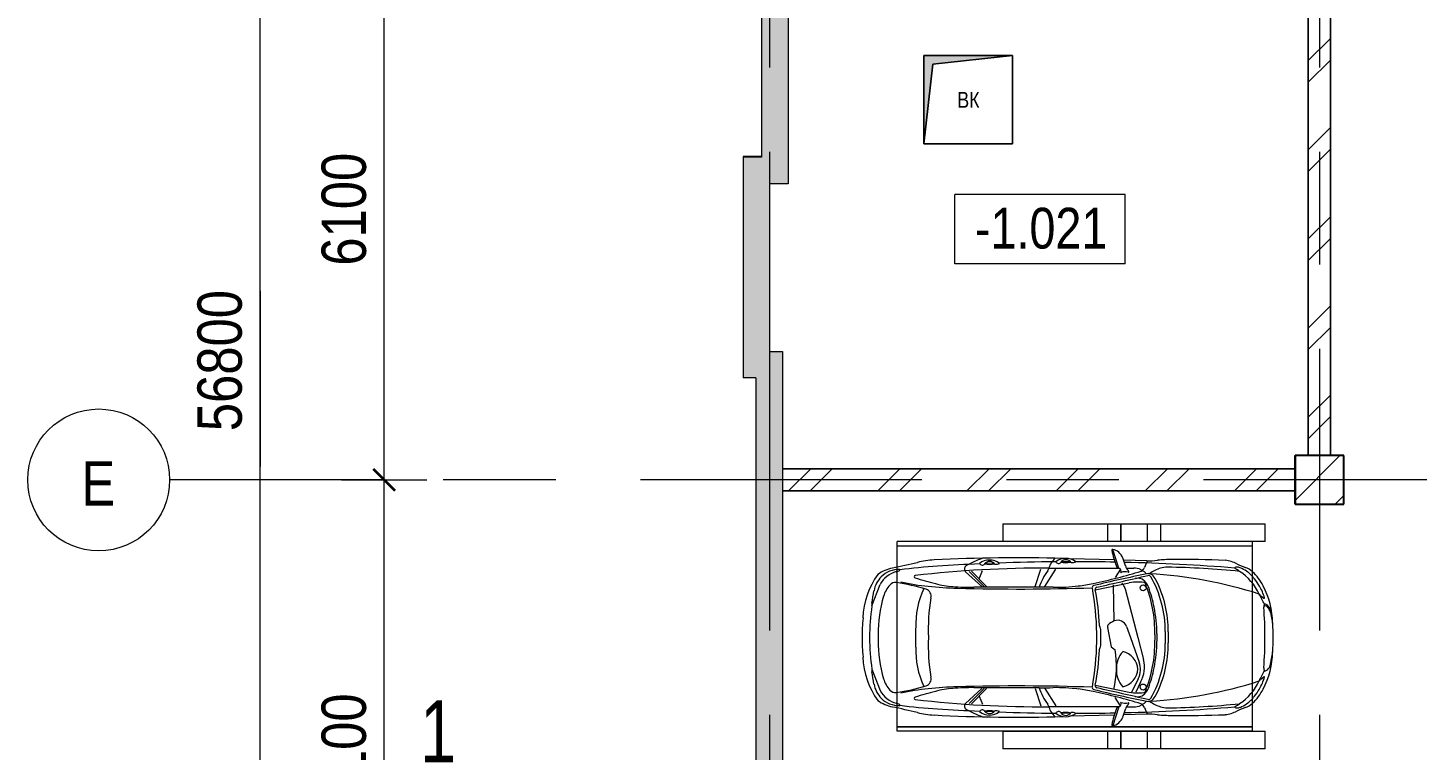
# Model space of a CAD drawing. Header units: millimetres. Extents: x 48966 to 155647, y -43515 to 30475.
# Drawn here: x 48966 to 64635, y -6733 to 1418 of the extents above; entities that cross this region are included whole.
import ezdxf

# ---------------------------------------------------------------- set-up
doc = ezdxf.new("R2010")
doc.units = ezdxf.units.MM
doc.linetypes.add('Осевые', pattern=[6350, 1270, -952.5, 3175, -952.5])
for name, color, linetype, lineweight in [('Колонны', 7, 'Continuous', 9), ('Колонны-1', 7, 'Continuous', 25), ('Марки помещений', 7, 'Continuous', 9), ('Обобщенные модели', 7, 'Continuous', 9), ('Общие ребра', 7, 'Continuous', 9), ('Оси', 7, 'Continuous', 9), ('Оси-1', 7, 'Continuous', 18), ('Оси-2', 7, 'Осевые', 9), ('Парковка', 7, 'Continuous', 9), ('Перекрытия', 7, 'Continuous', 9), ('Размеры', 7, 'Continuous', 9), ('Размеры-200', 7, 'Continuous', 9), ('Разрезы', 7, 'Continuous', 9), ('Стены-1', 7, 'Continuous', 18), ('Типовые аннотации', 7, 'Continuous', 9), ('Фундамент несущей конструкции', 7, 'Continuous', 9), ('Фундамент несущей конструкции-1', 7, 'Continuous', 18), ('Штриховка разреза', 7, 'Continuous', 9), ('Элементы узлов', 7, 'Continuous', 9), ('Элементы узлов-1', 7, 'Continuous', 5)]:
    doc.layers.add(name, color=color, linetype=linetype, lineweight=lineweight)
doc.layers.add('Обобщенные модели-1', color=7, linetype='Continuous', lineweight=9, true_color=0xffbc79)
doc.styles.add('Arial', font='arial.ttf', dxfattribs={"width": 0.8, "height": 180})
doc.styles.add('Arial Narrow', font='ARIALN.TTF', dxfattribs={"height": 500})
doc.styles.add('Arial Narrow_2', font='ARIALN.TTF', dxfattribs={"height": 460})
doc.styles.add('Arial_1', font='arial.ttf', dxfattribs={"width": 0.75, "height": 700})
doc.dimstyles.new('Диагональ_-_2_5_мм_Arial_narrow', dxfattribs={"dimscale": 304.8, "dimtxt": 511.715487, "dimasz": 0.787402, "dimexe": 1.574803, "dimexo": 0.0625, "dimgap": 0.19685, "dimtad": 1, "dimdec": 0, "dimzin": 0, "dimdsep": 46, "dimtxsty": 'Arial Narrow', "dimblk1": 'OBLIQUE', "dimblk2": 'OBLIQUE', "dimsah": 1, "dimcen": 0.09, "dimdle": 1.574803, "dimazin": 0, "dimtfac": 1, "dimtdec": 4, "dimtix": 1, "dimtmove": 0, "dimatfit": 3, "dimfxl": 1.574803, "dimfxlon": 1, "dimtvp": 1, "dimtolj": 1, "dimtzin": 0, "dimarcsym": 2})
doc.dimstyles.new('Диагональ_-_2_5_мм_Arial_narrow_1', dxfattribs={"dimscale": 304.8, "dimtxt": 511.715487, "dimasz": 0.787402, "dimexe": 1.574803, "dimexo": 0.0625, "dimgap": 0.19685, "dimtad": 1, "dimdec": 0, "dimzin": 0, "dimdsep": 46, "dimtxsty": 'Arial Narrow', "dimblk1": 'OBLIQUE', "dimblk2": 'OBLIQUE', "dimsah": 1, "dimcen": 0.09, "dimdle": 1.574803, "dimazin": 0, "dimtfac": 1, "dimtdec": 4, "dimtix": 1, "dimtmove": 1, "dimatfit": 3, "dimfxl": 1.574803, "dimfxlon": 1, "dimtvp": 1, "dimtolj": 1, "dimtzin": 0, "dimarcsym": 2})
pattern_1 = [(45, (0, 0), (-493.914, 493.914), []), (45, (493.9, 0), (-493.914, 493.914), [873.125, -174.625, 6.706, -167.919])]
pattern_2 = [(45, (0, 0), (-502.894, 502.894), []), (45, (0, 762), (-502.894, 502.894), [])]

# ---------------------------------------------------------------- blocks, each defined once
blk = doc.blocks.new('Стена наружная на отм_-10_450 - Стена наружная на отм_-10_450-507337-План -1-го этажа на отм_ -10_350')
at = {"layer": 'Фундамент несущей конструкции'}
h = blk.add_hatch(dxfattribs=at)
h.set_pattern_fill('FP_1', color=256, style=0, pattern_type=2)
h.set_pattern_definition(pattern_1)
h.paths.add_polyline_path([(150600, -31683), (149464, -28563), (149310, -28563), (139787, -2397), (139923, -2348), (136399, 7336), (136262, 7286), (133987, 13537), (133818, 13982), (133638, 14423), (133445, 14859), (133241, 15289), (133026, 15714), (132799, 16134), (132561, 16546), (132312, 16953), (132053, 17352), (131783, 17745), (131502, 18130), (131211, 18508), (131318, 18614), (131029, 18984), (130730, 19346), (130422, 19700), (130105, 20047), (129780, 20385), (129445, 20714), (129103, 21035), (128752, 21347), (128385, 21656), (128026, 21943), (127652, 22227), (127271, 22501), (126883, 22765), (126488, 23019), (126087, 23262), (125680, 23496), (125267, 23718), (124848, 23930), (124423, 24131), (123994, 24321), (123560, 24500), (123122, 24668), (122679, 24824), (122233, 24969), (121782, 25102), (121329, 25223), (120873, 25333), (120569, 25417), (120532, 25230), (120097, 25310), (119661, 25379), (119223, 25438), (118784, 25486), (118344, 25524), (117903, 25551), (117461, 25567), (117020, 25572), (109837, 25572), (109837, 25717), (100042, 25717), (100042, 25542), (86232, 25542), (86232, 25572), (61832, 25572), (61588, 25566), (61345, 25547), (61103, 25515), (60864, 25470), (60627, 25414), (60393, 25344), (60134, 25251), (59938, 25170), (59718, 25065), (59504, 24948), (59296, 24821), (59095, 24683), (58902, 24535), (58717, 24376), (58540, 24209), (58372, 24032), (58214, 23847), (58066, 23653), (57928, 23452), (57793, 23232), (57667, 22994), (57579, 22810), (57486, 22585), (57404, 22356), (57335, 22122), (57272, 21849), (57234, 21645), (57202, 21404), (57183, 21157), (57177, 20917), (57177, 20357), (57032, 20357), (57032, 15267), (57177, 15267), (57177, 13317), (57132, 13317), (57132, 5867), (57032, 5867), (57032, 2617), (57242, 2617), (57242, -43), (57032, -43), (57032, -2533), (57177, -2533), (57177, -21043), (57051, -21043), (57026, -21292), (57014, -21542), (57014, -21793), (57027, -22043), (57053, -22292), (57091, -22540), (57141, -22785), (57204, -23028), (57278, -23267), (57365, -23502), (57463, -23732), (57573, -23957), (57694, -24176), (57826, -24389), (57969, -24595), (58122, -24794), (58284, -24985), (58489, -25199), (58637, -25340), (58826, -25504), (59023, -25659), (59228, -25803), (59440, -25936), (59658, -26059), (59882, -26171), (59978, -25988), (74463, -30779), (74857, -30903), (75253, -31017), (75653, -31119), (76055, -31210), (76460, -31291), (76866, -31360), (77275, -31418), (77684, -31465), (78095, -31501), (78481, -31521), (78867, -31534), (79253, -31538), (91782, -31538), (91782, -31683), (108582, -31683), (108582, -31508), (142782, -31508), (142782, -31683), (148121, -31683)], flags=0)
h.paths.add_polyline_path([(146476, -31383), (143082, -31383), (143082, -31208), (108282, -31208), (108282, -31383), (92082, -31383), (92082, -31238), (79047, -31236), (78951, -31235), (78649, -31228), (78657, -31154), (77594, -31083), (77586, -31153), (77201, -31106), (76817, -31049), (76435, -30981), (76055, -30904), (75676, -30816), (75301, -30719), (74928, -30611), (74558, -30494), (59829, -25623), (59753, -25770), (59548, -25651), (59350, -25523), (59158, -25385), (58974, -25237), (58797, -25080), (58628, -24914), (58468, -24740), (58317, -24558), (58175, -24369), (58043, -24172), (57922, -23970), (57810, -23761), (57709, -23547), (57620, -23328), (57539, -23098), (57474, -22879), (57418, -22649), (57372, -22406), (57341, -22182), (57321, -21947), (57313, -21710), (57316, -21474), (57332, -21238), (57477, -21238), (57477, -2233), (57332, -2233), (57332, -343), (57542, -343), (57542, 2917), (57332, 2917), (57332, 13017), (57477, 13017), (57477, 15567), (57332, 15567), (57332, 20057), (57477, 20057), (57477, 20917), (57484, 21157), (57500, 21372), (57530, 21598), (57578, 21849), (57625, 22044), (57690, 22263), (57766, 22478), (57853, 22688), (57951, 22894), (58078, 23124), (58179, 23289), (58308, 23477), (58447, 23658), (58595, 23831), (58752, 23997), (58918, 24154), (59091, 24302), (59272, 24440), (59460, 24570), (59654, 24689), (59854, 24797), (60060, 24896), (60271, 24983), (60486, 25059), (60704, 25124), (60956, 25182), (61150, 25219), (61376, 25248), (61604, 25266), (61832, 25272), (85932, 25272), (85932, 25242), (100342, 25242), (100342, 25417), (109537, 25417), (109537, 25272), (117025, 25272), (117348, 25286), (117672, 25291), (117996, 25287), (118319, 25274), (118762, 25241), (118862, 25231), (119172, 25195), (119482, 25151), (119790, 25098), (120162, 25022), (120481, 24948), (120457, 24854), (120622, 24820), (121081, 24719), (121538, 24606), (121992, 24481), (122442, 24344), (122889, 24195), (123332, 24035), (123770, 23864), (124204, 23681), (124633, 23487), (125096, 23262), (125475, 23067), (125888, 22840), (126294, 22603), (126741, 22326), (127088, 22098), (127475, 21830), (127855, 21552), (128228, 21264), (128593, 20967), (128950, 20661), (129300, 20345), (129640, 20020), (130030, 19627), (130296, 19345), (130611, 18995), (130917, 18637), (130809, 18529), (131091, 18175), (131364, 17813), (131674, 17374), (131880, 17069), (132124, 16688), (132358, 16300), (132582, 15906), (132796, 15506), (132999, 15102), (133192, 14692), (133374, 14277), (133545, 13858), (133705, 13434), (136083, 6901), (136219, 6951), (139538, -2169), (139402, -2218), (149100, -28863), (149254, -28863), (150172, -31383), (148121, -31383)], flags=0)
at = {"layer": 'Фундамент несущей конструкции-1'}
for p, q in [((57242, 2417), (57242, -43)), ((57542, 2417), (57542, -343)), ((57242, -43), (57032, -43)), ((57032, -43), (57032, -2533)), ((57542, -343), (57332, -343)), ((57332, -343), (57332, -2233)), ((57332, -2233), (57477, -2233)), ((57477, -2233), (57477, -3683)), ((57177, -2533), (57032, -2533)), ((57177, -2533), (57177, -21043)), ((57477, -3683), (57477, -21238))]:
    blk.add_line(p, q, dxfattribs=at)
blk = doc.blocks.new('Колона монолитная98 - Колона монолитная-525631-План -1-го этажа на отм_ -10_350')
at = {"layer": 'Колонны'}
h = blk.add_hatch(dxfattribs=at)
h.set_pattern_fill('FP_1', color=256, style=0, pattern_type=2)
h.set_pattern_definition(pattern_1)
h.paths.add_polyline_path([(63257, -3958), (63807, -3958), (63807, -3408), (63257, -3408), (63257, -3736)], flags=0)
at = {"layer": 'Колонны-1'}
for p, q in [((63807, -3408), (63257, -3408)), ((63257, -3408), (63257, -3958)), ((63807, -3958), (63807, -3408)), ((63257, -3958), (63807, -3958))]:
    blk.add_line(p, q, dxfattribs=at)
blk = doc.blocks.new('170_ОтверстиеПрямоугольноеВертикальное - 170_ОтверстиеПрямоугольноеВертикальное-5689220-План -1-го этажа на отм_ -10_350')
at = {"layer": 'Обобщенные модели'}
for p, q in [((-499, -500), (-499, 500)), ((-499, 500), (499, 500)), ((499, 500), (499, -500)), ((499, -500), (-499, -500))]:
    blk.add_line(p, q, dxfattribs=at)
blk = doc.blocks.new('Прк_Свб_Механизированная парковка_Параллельная - Прк_Свб_Механизированная парковка_Параллельная-8455325-План -1-го этажа на отм_ -10_350')
at = {"layer": 'Парковка'}
for p, q in [((60, 300), (60, 1478)), ((260, 1478), (60, 1478)), ((260, 1478), (260, 300)), ((2400, 300), (2400, 1478)), ((2600, 1478), (2400, 1478)), ((2600, 1478), (2600, 300)), ((260, 1334), (310, 1334)), ((260, 1334), (260, -2672)), ((310, 1334), (2350, 1334)), ((310, -2672), (310, 1334)), ((310, -2672), (310, 1334)), ((2350, 1334), (2400, 1334)), ((2350, 1334), (2350, -2672)), ((2350, -2672), (2350, 1334)), ((2400, 1334), (2400, -2672)), ((60, 150), (60, 300)), ((60, 300), (260, 300)), ((260, 300), (260, 150)), ((2400, 150), (2400, 300)), ((2400, 300), (2600, 300)), ((2600, 300), (2600, 150)), ((60, -150), (60, 150)), ((60, 150), (260, 150)), ((60, 150), (260, 150)), ((260, 150), (260, -150)), ((2283, 0), (2284, 0)), ((2400, -150), (2400, 150)), ((2400, 150), (2600, 150)), ((2400, 150), (2600, 150)), ((2600, 150), (2600, -150)), ((60, -300), (60, -150)), ((260, -150), (60, -150)), ((60, -150), (260, -150)), ((260, -150), (260, -300)), ((2400, -300), (2400, -150)), ((2600, -150), (2400, -150)), ((2400, -150), (2600, -150)), ((2600, -150), (2600, -300)), ((60, -1478), (60, -300)), ((60, -300), (260, -300)), ((260, -300), (260, -1478)), ((2400, -1478), (2400, -300)), ((2400, -300), (2600, -300)), ((2600, -300), (2600, -1478)), ((60, -1478), (260, -1478)), ((2400, -1478), (2600, -1478)), ((310, -2672), (260, -2672)), ((2350, -2672), (310, -2672)), ((2400, -2672), (2350, -2672))]:
    blk.add_line(p, q, dxfattribs=at)
at = {"layer": 'Элементы узлов'}
for p, q in [((874, 1430), (899, 1465)), ((1812, 1430), (1787, 1465)), ((1277, 353), (1343, 353)), ((1281, 387), (1343, 387)), ((1343, 387), (1405, 387)), ((1343, 353), (1409, 353)), ((1303, 259), (1343, 259)), ((1311, 235), (1343, 235)), ((1343, 259), (1383, 259)), ((1343, 235), (1375, 235)), ((477, 144), (470, -117)), ((793, -99), (1343, 43)), ((1343, 43), (1593, 107)), ((1343, -40), (1622, 60)), ((1808, 48), (1964, -29)), ((1847, 74), (1961, 22)), ((2210, 144), (2216, -117)), ((562, -86), (561, -1)), ((572, -154), (666, -213)), ((807, -439), (727, -53)), ((1219, -84), (1343, -40)), ((1880, -439), (1960, -53)), ((2115, -154), (2021, -213)), ((2125, -86), (2125, -1)), ((562, -171), (349, -239)), ((468, -223), (454, -729)), ((1157, -222), (749, -232)), ((1230, -297), (1450, -256)), ((1450, -256), (1483, -211)), ((2124, -171), (2337, -239)), ((2219, -223), (2232, -729)), ((1343, -375), (1254, -375)), ((1433, -375), (1343, -375)), ((488, -716), (488, -820)), ((2199, -716), (2198, -820)), ((452, -798), (452, -800)), ((766, -1006), (572, -881)), ((1920, -1006), (2115, -881)), ((2234, -798), (2235, -800)), ((767, -1115), (571, -1050)), ((777, -1069), (777, -1807)), ((1910, -1069), (1910, -1807)), ((1920, -1115), (2116, -1050)), ((505, -1578), (509, -1682)), ((681, -1746), (589, -1709)), ((767, -1662), (596, -1831)), ((767, -1689), (598, -1860)), ((767, -1716), (601, -1899)), ((1920, -1662), (2090, -1831)), ((1920, -1689), (2088, -1860)), ((1920, -1716), (2086, -1899)), ((2005, -1746), (2097, -1709)), ((2181, -1578), (2177, -1682)), ((1343, -2460), (1236, -2460)), ((1451, -2460), (1343, -2460)), ((985, -2956), (744, -2863)), ((1310, -2884), (1343, -2884)), ((1343, -2884), (1376, -2884)), ((1701, -2956), (1942, -2863))]:
    blk.add_line(p, q, dxfattribs=at)
for centre in [(783, 103), (1903, 103)]:
    blk.add_circle(centre, 34.2, dxfattribs=at)
for centre, radius, start, end in [((1295, 496), 1074, 87.4146, 104.7009), ((1392, 496), 1074, 75.2991, 92.5854), ((1110, 855), 613, 114.7526, 146.8046), ((1024, 946), 575, 117.2914, 137.3051), ((5601, -107), 4985, 162.2564, 176.7534), ((1097, 833), 671, 119.8737, 128.3102), ((1202, 600), 964, 91.2402, 117.2914), ((1101, 825), 680, 107.5677, 119.8737), ((1753, -184), 1832, 115.3586, 119.4251), ((831, 1460), 53.4, 294.7526, 324.8172), ((894, 1468), 5.72, 325.2849, 73.3972), ((986, 1481), 19.7, 146.9876, 207.5002), ((997, 1512), 49.5, 234.4352, 275.8743), ((1053, 1443), 96.7, 108.6959, 149.8962), ((1017, 1481), 30.2, 132.0371, 217.866), ((1128, 1359), 195, 117.4167, 132.0371), ((1286, -1291), 2768, 88.8115, 95.8743), ((1144, 1316), 240, 96.7104, 116.1446), ((1401, -1291), 2768, 84.1257, 91.1885), ((1484, 600), 964, 62.7086, 88.7598), ((1633, 1443), 96.7, 30.1038, 71.3041), ((1689, 1512), 49.5, 264.1257, 305.5648), ((1700, 1481), 19.7, 332.4998, 33.0124), ((933, -184), 1832, 60.5749, 64.6414), ((1792, 1468), 5.72, 106.6028, 214.7151), ((1585, 825), 680, 60.1263, 72.4323), ((1856, 1460), 53.4, 215.1828, 245.2474), ((1576, 855), 613, 33.1954, 65.2474), ((-2914, -107), 4985, 3.2466, 17.7436), ((1590, 833), 671, 51.6898, 60.1263), ((1662, 946), 575, 42.6949, 62.7086), ((-135, 1492), 727, 332.9186, 340.9873), ((770, 1180), 230, 137.3051, 160.9873), ((945, 1025), 426, 144.9889, 156.0683), ((945, 1025), 426, 128.3102, 144.9889), ((1742, 1025), 426, 35.0111, 51.6898), ((1916, 1180), 230, 19.0127, 42.6949), ((1742, 1025), 426, 23.9317, 35.0111), ((2821, 1492), 727, 199.0127, 207.0814), ((870, 978), 401, 152.9186, 172.6336), ((23730, -682), 23242, 175.5136, 178.5877), ((626, 1167), 77.3, 156.0683, 189.0846), ((9268, 286), 8718, 174.043, 179.4042), ((626, 1167), 77.3, 189.0846, 200.0447), ((559, 1142), 5.64, 200.0447, 339.9553), ((902, 958), 384, 142.6477, 151.6138), ((1785, 958), 384, 28.3862, 37.3523), ((-6581, 286), 8718, 0.5958, 5.957), ((2127, 1142), 5.64, 200.0447, 339.9553), ((-21044, -682), 23242, 1.4123, 4.4864), ((2060, 1167), 77.3, 350.9154, 23.9317), ((2060, 1167), 77.3, 339.9553, 350.9154), ((1816, 978), 401, 7.3664, 27.0814), ((11720, 555), 11257, 177.5866, 180.6626), ((-9033, 555), 11257, 359.3374, 2.4134), ((2276, 446), 1813, 180.6626, 185.6835), ((797, 374), 247, 179.4042, 197.2913), ((1277, -906), 1259, 90, 119.5106), ((1281, -931), 1318, 90, 116.5895), ((1405, -931), 1318, 63.4105, 90), ((1409, -906), 1259, 60.4894, 90), ((1890, 374), 247, 342.7087, 0.5958), ((410, 446), 1813, 354.3165, 359.3374), ((-532, 167), 1009, 358.725, 5.6835), ((977, 430), 436, 197.2913, 215.8402), ((689, 163), 66.6, 141.7511, 196.5561), ((762, 105), 159, 116.5895, 141.7511), ((671, 164), 28.7, 119.5106, 193.1999), ((-47059, -11031), 48997, 12.5088, 13.1999), ((846, -19), 197, 109.8195, 137.2732), ((1283, -1223), 1458, 88.8885, 112.382), ((1327, -1352), 1613, 101.667, 109.8195), ((1303, -1238), 1496, 90, 101.667), ((1403, -1223), 1458, 67.618, 91.1115), ((1383, -1238), 1496, 78.333, 90), ((1360, -1352), 1613, 70.1805, 78.333), ((1840, -19), 197, 42.7268, 70.1805), ((49746, -11031), 48997, 166.8001, 167.4912), ((1924, 105), 159, 38.2489, 63.4105), ((2015, 164), 28.7, 346.8001, 60.4894), ((1997, 163), 66.6, 343.4439, 38.2489), ((1709, 430), 436, 324.1598, 342.7087), ((3218, 167), 1009, 174.3165, 181.275), ((718, 594), 503, 241.3338, 251.0146), ((532, 52), 69.7, 28.1772, 71.0146), ((782, 0), 221, 160.1434, 180.3434), ((591, 69), 17.7, 100.6077, 160.1434), ((589, 80), 6.67, 16.4743, 100.6077), ((665, 75), 74.1, 120.9469, 169.9746), ((-6476, -2009), 7374, 12.1276, 16.4743), ((16870, 3417), 16571, 191.3946, 193.5088), ((781, 41), 107, 137.2732, 196.0324), ((1183, 41), 466, 168.202, 191.677), ((1716, -174), 219, 93.9894, 167.3312), ((1679, -231), 349, 61.2722, 104.2875), ((1701, -161), 234, 62.8298, 109.675), ((1685, -174), 219, 12.6688, 86.0106), ((-14183, 3417), 16571, 346.4912, 348.6054), ((9162, -2009), 7374, 163.5257, 167.8724), ((1503, 41), 466, 348.323, 11.798), ((1905, 41), 107, 343.9676, 42.7268), ((2022, 75), 74.1, 10.0254, 59.0531), ((2098, 80), 6.67, 79.3923, 163.5257), ((2155, 52), 69.7, 108.9854, 151.8228), ((2095, 69), 17.7, 19.8566, 79.3923), ((1904, 0), 221, 359.6566, 19.8566), ((1968, 594), 503, 288.9854, 298.6662), ((508, -283), 169, 111.4202, 139.2443), ((741, -878), 808, 104.9413, 111.4202), ((500, 25), 126, 284.9413, 317.0937), ((593, -176), 31.8, 61.7253, 171.9015), ((599, -67), 7.62, 357.6518, 137.0937), ((743, -101), 141, 165.9661, 197.4794), ((602, -146), 6.72, 342.5206, 17.4794), ((824, -220), 125, 104.4274, 137.5688), ((1254, -183), 105, 109.7876, 201.4014), ((1682, 59), 257, 225.9128, 274.2557), ((1720, 59), 257, 265.7443, 314.0872), ((1943, -101), 141, 342.5206, 14.0339), ((2084, -146), 6.72, 162.5206, 197.4794), ((2093, -176), 31.8, 8.0985, 118.2747), ((2088, -67), 7.62, 42.9063, 182.3482), ((2186, 25), 126, 222.9063, 255.0587), ((1945, -878), 808, 68.5798, 75.0587), ((2179, -283), 169, 40.7557, 68.5798), ((483, -261), 136, 139.2443, 170.6977), ((358, -241), 9.6, 170.6977, 281.5266), ((148, 791), 1063, 281.5266, 291.7816), ((23730, -682), 23242, 178.8486, 179.9404), ((531, -167), 31.5, 291.7816, 351.9015), ((-79448, -481), 80010, 359.6566, 0.22174), ((1369, -139), 228, 201.4014, 221.9514), ((1218, -274), 25.4, 221.9514, 297.3135), ((1667, -1444), 1246, 77.8859, 98.5188), ((2156, -167), 31.5, 188.0985, 248.2184), ((82134, -481), 80010, 179.77826, 180.3434), ((2539, 791), 1063, 248.2184, 258.4734), ((-21044, -682), 23242, 0.0596, 1.1514), ((2204, -261), 136, 9.3023, 40.7557), ((2328, -241), 9.6, 258.4734, 9.3023), ((-1224, -881), 2002, 7.2662, 12.1276), ((778, -449), 21.1, 193.5088, 285.1413), ((801, -413), 26.5, 192.5088, 282.2672), ((-23670, -1290), 24466, 358.3574, 1.9216), ((1373, -3824), 3406, 91.3291, 99.9611), ((1252, -2489), 2099, 91.287, 102.2672), ((1205, -358), 33.6, 271.287, 305.3172), ((1257, -431), 57, 93.2769, 125.3172), ((1349, -2786), 2368, 90.1333, 91.3291), ((1338, -2786), 2368, 88.6709, 89.8667), ((1314, -3824), 3406, 80.0389, 88.6709), ((1430, -431), 57, 54.6828, 86.7231), ((1482, -358), 33.6, 234.6828, 268.713), ((1434, -2489), 2099, 77.7328, 88.713), ((1885, -413), 26.5, 257.7328, 347.4912), ((26356, -1290), 24466, 178.0784, 181.6426), ((1908, -449), 21.1, 254.8587, 346.4912), ((3910, -881), 2002, 167.8724, 172.7338), ((632, -769), 182, 142.2625, 218.1707), ((535, -768), 69.8, 123.665, 233.8526), ((417, -696), 80.9, 350.0056, 28.3928), ((251, -774), 248, 348.2149, 14.0507), ((-1159, -872), 1936, 358.8576, 7.2662), ((3845, -872), 1936, 172.7338, 181.1424), ((2436, -774), 248, 165.9493, 191.7851), ((2270, -696), 80.9, 151.6072, 189.9944), ((2152, -768), 69.8, 306.1474, 56.335), ((2055, -769), 182, 321.8293, 37.7375), ((17986, -1329), 17542, 178.2721, 183.0273), ((652, -703), 275, 222.4312, 239.644), ((474, -851), 33.5, 295.8089, 53.8526), ((23730, -682), 23242, 180.4928, 182.074), ((620, -759), 210, 239.644, 256.9513), ((5170, -998), 4394, 178.8576, 180.9215), ((-2484, -998), 4394, 359.0785, 1.1424), ((2067, -759), 210, 283.0487, 300.356), ((2034, -703), 275, 300.356, 317.5688), ((2212, -851), 33.5, 126.1474, 244.1911), ((-21044, -682), 23242, 357.926, 359.5072), ((-15300, -1329), 17542, 356.9727, 1.7279), ((13091, -1035), 12530, 179.6566, 186.5671), ((562, -1008), 45.5, 52.3631, 76.9513), ((995, -423), 682, 233.5561, 251.3631), ((1692, -423), 682, 288.6369, 306.4439), ((-10405, -1035), 12530, 353.4329, 0.3434), ((2125, -1008), 45.5, 103.0487, 127.6369), ((651, -1629), 182, 142.2625, 218.1707), ((436, -1556), 80.9, 350.0056, 28.3928), ((2251, -1556), 80.9, 151.6072, 189.9944), ((2036, -1629), 182, 321.8293, 37.7375), ((1914, -1148), 1569, 200.8627, 208.6042), ((554, -1628), 69.8, 123.665, 233.8526), ((493, -1711), 33.5, 295.8089, 53.8526), ((270, -1634), 248, 348.2149, 14.0507), ((772, -1148), 1569, 331.3958, 339.1373), ((2193, -1711), 33.5, 126.1474, 244.1911), ((2417, -1634), 248, 165.9493, 191.7851), ((2132, -1628), 69.8, 306.1474, 56.335), ((23730, -682), 23242, 182.6082, 183.7849), ((-2620, -1807), 3397, 356.0399, 0), ((5306, -1807), 3397, 180, 183.9601), ((-21044, -682), 23242, 356.2151, 357.3918), ((569, -1870), 43.2, 222.166, 317.834), ((-3795, -1860), 4583, 354.2326, 358.3574), ((6481, -1860), 4583, 181.6426, 185.7674), ((2118, -1870), 43.2, 222.166, 317.834), ((-261, -1970), 1032, 344.8422, 356.0399), ((2947, -1970), 1032, 183.9601, 195.1578), ((1495, -2201), 1028, 183.0273, 193.6405), ((7632, -1747), 7109, 183.7849, 187.2223), ((-8360, 224), 9423, 343.3963, 344.8422), ((-1923, -2049), 2702, 347.5938, 354.2326), ((2939, -3003), 2239, 162.8788, 171.6988), ((874, -2367), 78.4, 72.8485, 162.8788), ((1246, -120), 2200, 260.8743, 272.5193), ((1440, -120), 2200, 267.4807, 279.1257), ((1812, -2367), 78.4, 17.1212, 107.1515), ((-252, -3003), 2239, 8.3012, 17.1212), ((4610, -2049), 2702, 185.7674, 192.4062), ((11046, 224), 9423, 195.1578, 196.6037), ((-4945, -1747), 7109, 352.7777, 356.2151), ((1192, -2201), 1028, 346.3595, 356.9727), ((-7093, -4285), 7809, 11.5276, 13.6405), ((657, -2464), 14.2, 196.6037, 343.3963), ((1191, -1553), 908, 243.8994, 272.7948), ((1495, -1553), 908, 267.2052, 296.1006), ((2030, -2464), 14.2, 196.6037, 343.3963), ((9779, -4285), 7809, 166.3595, 168.4724), ((582, -2647), 7.47, 22.0252, 157.9748), ((861, -2649), 286, 179.1903, 224.6415), ((292, -2764), 320, 15.1386, 22.0252), ((1826, -2649), 286, 315.3585, 0.8097), ((2394, -2764), 320, 157.9748, 164.8614), ((2105, -2647), 7.47, 22.0252, 157.9748), ((954, -2644), 403, 191.5276, 217.1149), ((887, -2603), 297, 195.1386, 241.109), ((806, -2692), 83, 171.6988, 228.881), ((971, -2503), 334, 228.881, 253.9511), ((1716, -2503), 334, 286.0489, 311.119), ((1881, -2692), 83, 311.119, 8.3012), ((1799, -2603), 297, 298.891, 344.8614), ((1732, -2644), 403, 322.8851, 348.4724), ((1142, -2203), 854, 233.327, 268.6899), ((864, -2645), 291, 224.6415, 260.5937), ((109, -7204), 4330, 78.733, 80.5937), ((1310, -1323), 1562, 253.9511, 270), ((968, -2892), 66.2, 258.733, 285.3031), ((1344, -535), 2447, 261.5838, 269.991), ((1343, -535), 2447, 270.009, 278.4162), ((1376, -1323), 1562, 270, 286.0489), ((1544, -2203), 854, 271.3101, 306.673), ((1718, -2892), 66.2, 254.6969, 281.267), ((2577, -7204), 4330, 99.4063, 101.267), ((1822, -2645), 291, 279.4063, 315.3585), ((1299, -1297), 1768, 264.2809, 271.4401), ((1388, -1297), 1768, 268.5599, 275.7191)]:
    blk.add_arc(centre, radius, start, end, dxfattribs=at)
blk = doc.blocks.new('Ось сетки - По умолчанию 2-349628-План -1-го этажа на отм_ -10_350')
at = {"layer": 'Оси-1'}
blk.add_circle((0, 0), 4, dxfattribs=at)
blk = doc.blocks.new('DIMBLOCK18-План -1-го этажа на отм_ -10_350')
at = {"layer": 'Размеры-200', "lineweight": 35, "transparency": 16777216}
for points in [[(51585, 25417), (51465, 25537), (51705, 25297)], [(51585, -31383), (51465, -31263), (51705, -31503)]]:
    blk.add_hatch(color=256, dxfattribs=at).paths.add_polyline_path(points, flags=0)
at = {"layer": 'Размеры-200', "transparency": 16777216}
for p, q in [((51585, -31863), (51585, 25897)), ((51105, 25417), (52065, 25417)), ((51585, 25417), (51105, 25417)), ((51585, -1550), (51585, -3533)), ((51585, -3533), (51585, -2983)), ((51105, -31383), (52065, -31383)), ((51585, -31383), (51105, -31383))]:
    blk.add_line(p, q, dxfattribs=at)
at = {"layer": 'Размеры-200', "lineweight": 35, "transparency": 16777216}
for p, q in [((51585, 25417), (51465, 25537)), ((51465, 25537), (51705, 25297)), ((51705, 25297), (51585, 25417)), ((51585, -31383), (51465, -31263)), ((51465, -31263), (51705, -31503)), ((51705, -31503), (51585, -31383))]:
    blk.add_line(p, q, dxfattribs=at)
at = {"layer": 'Размеры-200', "color": 0, "transparency": 16777216, "insert": (50879, -3133), "char_height": 500, "width": 1900.66, "attachment_point": 1, "rotation": 90, "line_spacing_factor": 0.974696, "style": 'Arial Narrow'}
blk.add_mtext('56800', dxfattribs=at)
blk = doc.blocks.new('_Oblique')
at = {"color": 0, "linetype": 'ByBlock', "lineweight": -2}
blk.add_line((-0.5, -0.5), (0.5, 0.5), dxfattribs=at)
blk = doc.blocks.new('DIMBLOCK24-План -1-го этажа на отм_ -10_350')
at = {"layer": 'Размеры-200', "lineweight": 35, "transparency": 16777216}
for points in [[(52985, -3683), (52865, -3563), (53105, -3803)], [(52985, -9783), (52865, -9663), (53105, -9903)]]:
    blk.add_hatch(color=256, dxfattribs=at).paths.add_polyline_path(points, flags=0)
for p, q in [((52985, -3683), (52865, -3563)), ((52865, -3563), (53105, -3803)), ((53105, -3803), (52985, -3683)), ((52985, -9783), (52865, -9663)), ((52865, -9663), (53105, -9903)), ((53105, -9903), (52985, -9783))]:
    blk.add_line(p, q, dxfattribs=at)
at = {"layer": 'Размеры-200', "transparency": 16777216}
for p, q in [((52505, -3683), (53465, -3683)), ((52985, -3683), (52505, -3683)), ((52985, -9783), (52985, -3683)), ((52505, -9783), (53465, -9783)), ((52985, -9783), (52505, -9783))]:
    blk.add_line(p, q, dxfattribs=at)
at = {"layer": 'Размеры-200', "color": 0, "transparency": 16777216, "insert": (52279, -7366), "char_height": 500, "width": 1520.53, "attachment_point": 1, "rotation": 90, "line_spacing_factor": 0.974696, "style": 'Arial Narrow'}
blk.add_mtext('6100', dxfattribs=at)
blk = doc.blocks.new('DIMBLOCK25-План -1-го этажа на отм_ -10_350')
at = {"layer": 'Размеры-200', "lineweight": 35, "transparency": 16777216}
for points in [[(52985, 2417), (52865, 2537), (53105, 2297)], [(52985, -3683), (52865, -3563), (53105, -3803)]]:
    blk.add_hatch(color=256, dxfattribs=at).paths.add_polyline_path(points, flags=0)
for p, q in [((52985, 2417), (52865, 2537)), ((52865, 2537), (53105, 2297)), ((53105, 2297), (52985, 2417)), ((52985, -3683), (52865, -3563)), ((52865, -3563), (53105, -3803)), ((53105, -3803), (52985, -3683))]:
    blk.add_line(p, q, dxfattribs=at)
at = {"layer": 'Размеры-200', "transparency": 16777216}
for p, q in [((52505, 2417), (53465, 2417)), ((52985, 2417), (52505, 2417)), ((52985, -3683), (52985, 2417)), ((52505, -3683), (53465, -3683)), ((52985, -3683), (52505, -3683))]:
    blk.add_line(p, q, dxfattribs=at)
at = {"layer": 'Размеры-200', "color": 0, "transparency": 16777216, "insert": (52279, -1266), "char_height": 500, "width": 1520.53, "attachment_point": 1, "rotation": 90, "line_spacing_factor": 0.974696, "style": 'Arial Narrow'}
blk.add_mtext('6100', dxfattribs=at)
blk = doc.blocks.new('Марка помещения_Р - Марка помещения-4575829-План -1-го этажа на отм_ -10_350')
at = {"layer": 'Марки помещений'}
for p, q in [((-4.79375, -1.95625), (-4.79375, 1.95625)), ((4.79375, 1.95625), (-4.79375, 1.95625)), ((4.79375, -1.95625), (4.79375, 1.95625)), ((4.79375, -1.95625), (-4.79375, -1.95625))]:
    blk.add_line(p, q, dxfattribs=at)

msp = doc.modelspace()

# ---------------------------------------------------------------- hatches: boundary and pattern name
at = {"layer": 'Штриховка разреза'}
h = msp.add_hatch(dxfattribs=at)
h.set_pattern_fill('FP_60', color=256, style=0, pattern_type=2)
h.set_pattern_definition(pattern_2)
h.paths.add_polyline_path([(63656.6, -3407.9), (63656.6, 2217.1), (63406.6, 2217.1), (63406.6, -3407.9)], flags=0)
h = msp.add_hatch(dxfattribs=at)
h.set_pattern_fill('FP_60', color=256, style=0, pattern_type=2)
h.set_pattern_definition(pattern_2)
h.paths.add_polyline_path([(62600.5, -3807.9), (63256.6, -3807.9), (63256.6, -3557.9), (57476.6, -3557.9), (57476.6, -3807.9)], flags=0)
at = {"layer": 'Элементы узлов-1'}
msp.add_hatch(color=256, dxfattribs=at).paths.add_polyline_path([(59071.6, 107.1), (59171.5, 1007.2), (60069.5, 1107.1), (59071.6, 1107.1)], flags=0)

# ---------------------------------------------------------------- linework, layer by layer
at = {"layer": 'Обобщенные модели-1'}
for p, q in [((60069.5, 1107.1), (59071.6, 1107.1)), ((59071.6, 1107.1), (59071.6, 107.1)), ((60069.5, 107.1), (60069.5, 1107.1)), ((59071.6, 107.1), (60069.5, 107.1))]:
    msp.add_line(p, q, dxfattribs=at)
at = {"layer": 'Общие ребра'}
for p, q in [((63256.6, -3557.9), (57478.6, -3557.9)), ((57476.6, -3807.9), (63254.6, -3807.9))]:
    msp.add_line(p, q, dxfattribs=at)
at = {"layer": 'Оси-2'}
for p, q in [((57331.6, 25417.1), (57331.6, -41737.8)), ((63531.6, 25417.1), (63531.6, -41737.8)), ((150171.6, -3682.9), (50565.6, -3682.9))]:
    msp.add_line(p, q, dxfattribs=at)
at = {"layer": 'Перекрытия'}
for p, q in [((57541.6, 2659.6), (57541.6, -342.9)), ((57241.6, 2417.1), (57241.6, -32.9)), ((63406.6, -3407.9), (63406.6, 2217.1)), ((63656.6, 2217.1), (63656.6, -3407.9)), ((59071.6, 107.1), (59071.6, 1107.1)), ((59071.6, 1107.1), (60071.6, 1107.1)), ((59071.6, 107.1), (59071.6, 1107.1)), ((59071.6, 1107.1), (60071.6, 1107.1)), ((60071.6, 1107.1), (60071.6, 107.1)), ((60071.6, 1107.1), (60071.6, 107.1)), ((60071.6, 107.1), (59071.6, 107.1)), ((60071.6, 107.1), (59071.6, 107.1)), ((57241.6, -32.9), (57031.6, -32.9)), ((57031.6, -32.9), (57031.6, -42.9)), ((57031.6, -42.9), (57031.6, -2232.9)), ((57541.6, -342.9), (57331.6, -342.9)), ((57331.6, -342.9), (57331.6, -2232.9)), ((57331.6, -2232.9), (57476.6, -2232.9)), ((57476.6, -2232.9), (57476.6, -3557.9)), ((63256.6, -3557.9), (63256.6, -3407.9)), ((63256.6, -3407.9), (63406.6, -3407.9)), ((63656.6, -3407.9), (63806.6, -3407.9)), ((63806.6, -3407.9), (63806.6, -3957.9)), ((57476.6, -3557.9), (63256.6, -3557.9)), ((63256.6, -3807.9), (57476.6, -3807.9)), ((57476.6, -3807.9), (57476.6, -15732.9)), ((63256.6, -3957.9), (63256.6, -3807.9)), ((63806.6, -3957.9), (63256.6, -3957.9))]:
    msp.add_line(p, q, dxfattribs=at)
at = {"layer": 'Стены-1'}
for p, q in [((63406.6, 2217.1), (63406.6, -3407.9)), ((63656.6, -3407.9), (63656.6, 2217.1)), ((57331.6, -344.9), (57331.6, -2232.9)), ((57333.6, -2232.9), (57333.6, -344.9)), ((57331.6, -2232.9), (57333.6, -2232.9)), ((63406.6, -3407.9), (63656.6, -3407.9)), ((57478.6, -3557.9), (57476.6, -3557.9)), ((57476.6, -3557.9), (57476.6, -3807.9)), ((63256.6, -3807.9), (63256.6, -3557.9)), ((63254.6, -3807.9), (63256.6, -3807.9))]:
    msp.add_line(p, q, dxfattribs=at)
at = {"layer": 'Элементы узлов'}
for p, q in [((60069.5, 1107.1), (59071.6, 1107.1)), ((59071.6, 1107.1), (59071.6, 107.1)), ((60069.5, 1107.1), (59171.5, 1007.2)), ((59171.5, 1007.2), (60069.5, 1107.1)), ((60069.5, 107.1), (60069.5, 1107.1)), ((59171.5, 1007.2), (59071.6, 107.1)), ((59071.6, 107.1), (59171.5, 1007.2)), ((59071.6, 107.1), (60069.5, 107.1))]:
    msp.add_line(p, q, dxfattribs=at)

# ---------------------------------------------------------------- block references
at = {"layer": 'Колонны'}
msp.add_blockref('Колона монолитная98 - Колона монолитная-525631-План -1-го этажа на отм_ -10_350', (0, 0), dxfattribs=at)
at = {"layer": 'Марки помещений', "xscale": 199.9999999999999, "yscale": 199.9999999999999, "zscale": 199.9999999999999}
msp.add_blockref('Марка помещения_Р - Марка помещения-4575829-План -1-го этажа на отм_ -10_350', (60380.9, -854.6), dxfattribs=at)
at = {"layer": 'Оси-1', "xscale": 199.9999999999999, "yscale": 199.9999999999999, "zscale": 199.9999999999999, "rotation": 89.99999999999982}
msp.add_blockref('Ось сетки - По умолчанию 2-349628-План -1-го этажа на отм_ -10_350', (49765.6, -3682.9), dxfattribs=at)
at = {"layer": 'Парковка', "rotation": 269.9999999999996}
msp.add_blockref('Прк_Свб_Механизированная парковка_Параллельная - Прк_Свб_Механизированная парковка_Параллельная-8455325-План -1-го этажа на отм_ -10_350', (61441.1, -4117.9), dxfattribs=at)
at = {"layer": 'Фундамент несущей конструкции'}
msp.add_blockref('Стена наружная на отм_-10_450 - Стена наружная на отм_-10_450-507337-План -1-го этажа на отм_ -10_350', (0, 0), dxfattribs=at)
at = {"layer": 'Элементы узлов'}
msp.add_blockref('170_ОтверстиеПрямоугольноеВертикальное - 170_ОтверстиеПрямоугольноеВертикальное-5689220-План -1-го этажа на отм_ -10_350', (59570.5, 607.1), dxfattribs=at)

# ---------------------------------------------------------------- texts
at = {"layer": 'Марки помещений', "insert": (59647, -612.7), "char_height": 460, "width": 1795.78, "attachment_point": 1, "style": 'Arial Narrow_2'}
msp.add_mtext('-1.021', dxfattribs=at)
at = {"layer": 'Оси', "insert": (49570.4, -3472.3), "char_height": 500, "width": 464.979, "attachment_point": 1, "style": 'Arial Narrow'}
msp.add_mtext('\\fArial Narrow|b0|i0|c204|p34|;Е', dxfattribs=at)
at = {"layer": 'Разрезы', "insert": (53389.3, -6169.4), "char_height": 700, "width": 505.063, "attachment_point": 1, "style": 'Arial_1'}
msp.add_mtext('\\fArial|b0|i0|c204|p34|;\\W.75;1', dxfattribs=at)
at = {"layer": 'Типовые аннотации', "insert": (59448.4, 695.1), "char_height": 180, "width": 307.848, "attachment_point": 1, "style": 'Arial'}
msp.add_mtext('ВК', dxfattribs=at)

# ---------------------------------------------------------------- dimensions: what is measured, and where the dimension line sits
at = {"layer": 'Размеры'}
dim = msp.add_linear_dim(base=(51585.5, 25417.1), p1=(51105.5, -31382.9), p2=(51105.5, 25417.1), angle=90, dimstyle='Диагональ_-_2_5_мм_Arial_narrow_1', override={"dimpost": '<>', "dimfxl": 56800}, dxfattribs=at)
dim.commit()
dim.dimension.update_dxf_attribs({"geometry": 'DIMBLOCK18-План -1-го этажа на отм_ -10_350', "text_midpoint": (51212.6, -2183.1), "dimtype": 160, "text_rotation": 90})
for base, p1, p2, picture, middle in [((52985.5, 2417.1), (52505.5, -3682.9), (52505.5, 2417.1), 'DIMBLOCK25-План -1-го этажа на отм_ -10_350', (52670.2, -632.9)), ((52985.5, -3682.9), (52505.5, -9782.9), (52505.5, -3682.9), 'DIMBLOCK24-План -1-го этажа на отм_ -10_350', (52670.2, -6732.9))]:
    dim = msp.add_linear_dim(base=base, p1=p1, p2=p2, angle=90, dimstyle='Диагональ_-_2_5_мм_Arial_narrow', override={"dimpost": '<>', "dimfxl": 6100}, dxfattribs=at)
    dim.commit()
    dim.dimension.update_dxf_attribs({"geometry": picture, "text_midpoint": middle})

doc.saveas('drawing.dxf')
